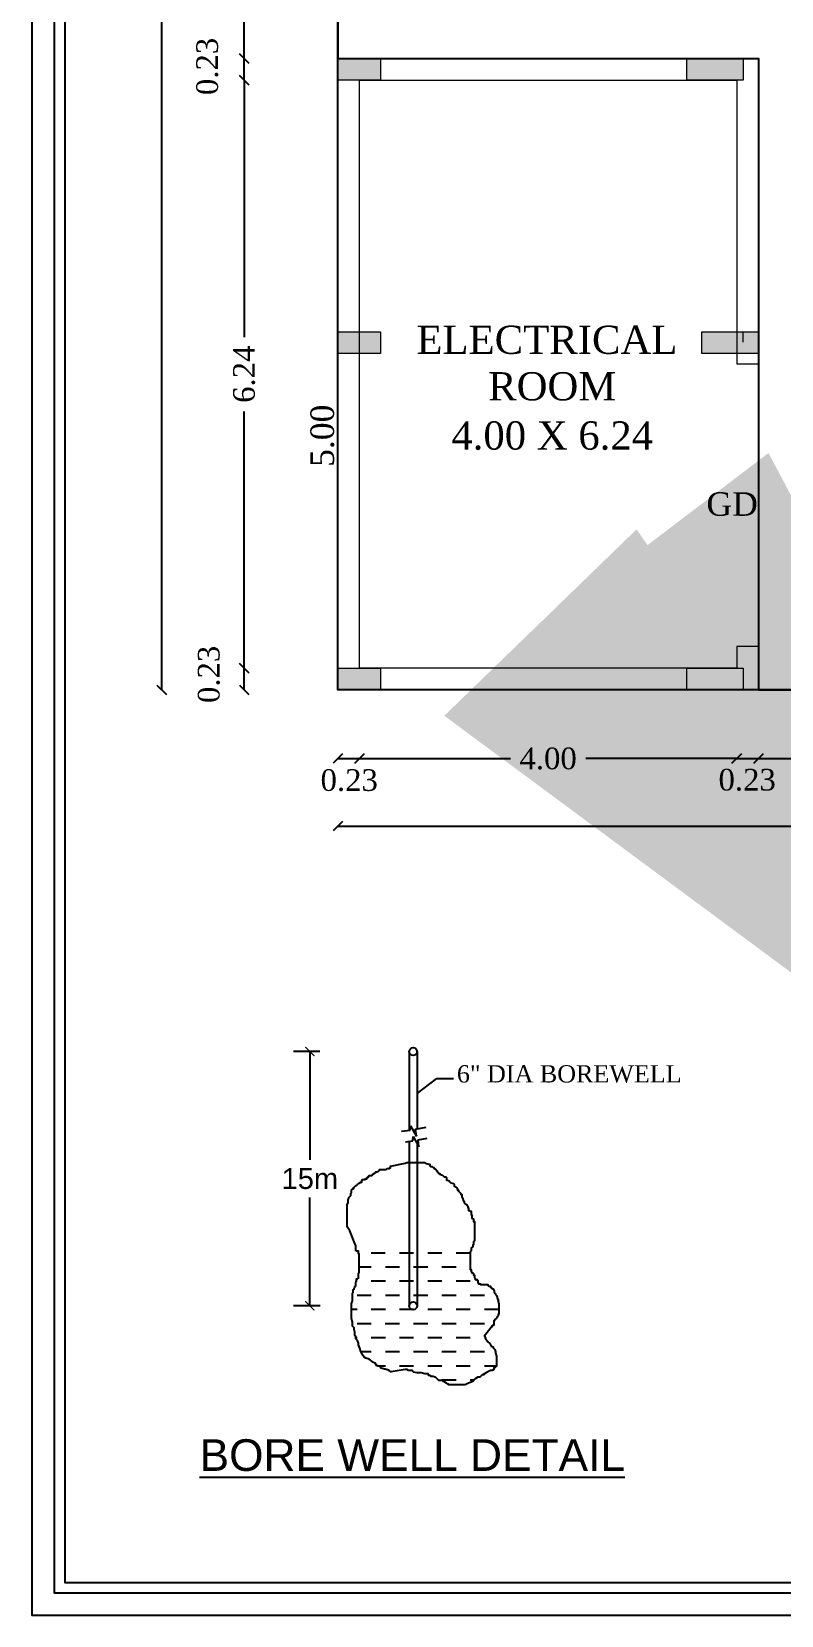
# Model space of a CAD drawing. Header units: metres. Extents: x 6 to 169, y 61 to 125.
# Drawn here: x 5.62 to 13.57, y 64.51 to 81.32 of the extents above; entities that cross this region are included whole.
import ezdxf
from ezdxf.enums import TextEntityAlignment as Align

# ---------------------------------------------------------------- set-up
doc = ezdxf.new("R2010")
doc.units = ezdxf.units.M
doc.header["$MEASUREMENT"] = 0
doc.header["$PDMODE"] = 3
doc.layers.get('0').update_dxf_attribs({"lineweight": 5})
doc.layers.get('DEFPOINTS').update_dxf_attribs({"lineweight": 5})
for name, color, linetype in [('BLK_1_FLR_0_BLT_UP_AREA', 1, 'Continuous'), ('BLK_1_FLR_0_BLT_UP_AREA_DEDUCT', 1, 'Continuous'), ('BLK_1_FLR_0_STILT_PARKING', 13, 'Continuous')]:
    doc.layers.add(name, color=color, linetype=linetype)
doc.styles.add('Isa-', font='times.ttf')
doc.styles.add('ROMANS', font='times.ttf')
doc.styles.get("Standard").update_dxf_attribs({"font": 'arial.ttf'})
doc.styles.add('STYLE2', font='times.ttf')
doc.dimstyles.new('Copy of ISO-25', dxfattribs={"dimscale": 0, "dimtxt": 0.23, "dimasz": 0.1, "dimexe": 1.25, "dimexo": 0.625, "dimgap": 0.11, "dimtad": 0, "dimzin": 1, "dimdsep": 46, "dimtxsty": 'STYLE2', "dimblk": 'OBLIQUE', "dimcen": 0, "dimse1": 1, "dimse2": 1, "dimclrd": 1, "dimclrt": 3, "dimadec": 0, "dimazin": 2, "dimtfac": 1, "dimtix": 1, "dimtofl": 0, "dimtmove": 0, "dimatfit": 3, "dimldrblk": 'OBLIQUE', "dimfxl": 0, "dimtolj": 1, "dimarcsym": 0})
doc.dimstyles.get("Standard").update_dxf_attribs({"dimtxt": 0.18, "dimasz": 0.18, "dimexe": 0.18, "dimexo": 0.0625, "dimgap": 0.09, "dimtad": 0, "dimtih": 1, "dimtoh": 1, "dimdec": 4, "dimzin": 0, "dimdsep": 46, "dimtxsty": 'Standard', "dimcen": 0.09, "dimadec": 0, "dimazin": 0, "dimtfac": 1, "dimtdec": 4, "dimtofl": 0, "dimtmove": 0, "dimatfit": 3, "dimfxl": 0, "dimtolj": 1, "dimtzin": 0, "dimarcsym": 0})
doc.dimstyles.new('STANDARD_WS', dxfattribs={"dimtxt": 0.18, "dimasz": 0.18, "dimexe": 0.18, "dimexo": 0.0625, "dimgap": 0.09, "dimtad": 0, "dimtih": 1, "dimtoh": 1, "dimdec": 4, "dimzin": 0, "dimdsep": 46, "dimtxsty": 'Standard', "dimcen": 0.09, "dimadec": 0, "dimazin": 0, "dimtfac": 1, "dimtdec": 4, "dimtofl": 0, "dimtmove": 0, "dimatfit": 3, "dimfxl": 0, "dimtolj": 1, "dimtzin": 0, "dimarcsym": 0})

# ---------------------------------------------------------------- blocks, each defined once
blk = doc.blocks.new('_Oblique')
at = {"color": 0, "linetype": 'ByBlock', "lineweight": -2}
blk.add_line((-0.5, -0.5), (0.5, 0.5), dxfattribs=at)
blk = doc.blocks.new('*D707')
at = {"color": 1, "lineweight": -2}
blk.add_line((7.873, 74.337), (7.873, 74.567), dxfattribs=at)
at = {"layer": 'DEFPOINTS', "color": 0}
for p in [(7.873, 74.567), (9.092, 74.567), (8.867, 74.337)]:
    blk.add_point(p, dxfattribs=at)
at = {"color": 1, "lineweight": -2, "xscale": 0.1, "yscale": 0.1, "zscale": 0.1}
for p, rotation in [((7.873, 74.567), 90), ((7.873, 74.337), 270)]:
    blk.add_blockref('_Oblique', p, dxfattribs=dict(at, rotation=rotation))
at = {"color": 3, "insert": (7.499, 74.501), "char_height": 0.23, "attachment_point": 5, "rotation": 90, "style": 'STYLE2'}
blk.add_mtext('\\A1;0.23', dxfattribs=at)
blk = doc.blocks.new('*D708')
at = {"color": 1, "lineweight": -2}
for p, q in [((7.873, 80.807), (7.873, 78.081)), ((7.873, 74.567), (7.873, 77.293))]:
    blk.add_line(p, q, dxfattribs=at)
at = {"layer": 'DEFPOINTS', "color": 0}
for p in [(7.873, 80.807), (9.097, 80.807), (9.092, 74.567)]:
    blk.add_point(p, dxfattribs=at)
at = {"color": 1, "lineweight": -2, "xscale": 0.1, "yscale": 0.1, "zscale": 0.1}
for p, rotation in [((7.873, 80.807), 90), ((7.873, 74.567), 270)]:
    blk.add_blockref('_Oblique', p, dxfattribs=dict(at, rotation=rotation))
at = {"color": 3, "insert": (7.873, 77.687), "char_height": 0.23, "attachment_point": 5, "rotation": 90, "style": 'STYLE2'}
blk.add_mtext('\\A1;6.24', dxfattribs=at)
blk = doc.blocks.new('*D709')
at = {"color": 1, "lineweight": -2}
blk.add_line((7.873, 80.807), (7.873, 81.037), dxfattribs=at)
at = {"layer": 'DEFPOINTS', "color": 0}
for p in [(7.873, 81.037), (9.317, 81.037), (9.097, 80.807)]:
    blk.add_point(p, dxfattribs=at)
at = {"color": 1, "lineweight": -2, "xscale": 0.1, "yscale": 0.1, "zscale": 0.1}
for p, rotation in [((7.873, 81.037), 90), ((7.873, 80.807), 270)]:
    blk.add_blockref('_Oblique', p, dxfattribs=dict(at, rotation=rotation))
at = {"color": 3, "insert": (7.482, 80.954), "char_height": 0.23, "attachment_point": 5, "rotation": 90, "style": 'STYLE2'}
blk.add_mtext('\\A1;0.23', dxfattribs=at)
blk = doc.blocks.new('*D575')
at = {"color": 1, "lineweight": -2}
for p, q in [((7.873, 84.987), (7.873, 83.401)), ((7.873, 81.037), (7.873, 82.623))]:
    blk.add_line(p, q, dxfattribs=at)
at = {"layer": 'DEFPOINTS', "color": 0}
for p in [(7.873, 84.987), (8.867, 84.987), (9.317, 81.037)]:
    blk.add_point(p, dxfattribs=at)
at = {"color": 1, "lineweight": -2, "xscale": 0.1, "yscale": 0.1, "zscale": 0.1}
for p, rotation in [((7.873, 84.987), 90), ((7.873, 81.037), 270)]:
    blk.add_blockref('_Oblique', p, dxfattribs=dict(at, rotation=rotation))
at = {"color": 3, "insert": (7.873, 83.012), "char_height": 0.23, "attachment_point": 5, "rotation": 90, "style": 'STYLE2'}
blk.add_mtext('\\A1;3.95', dxfattribs=at)
blk = doc.blocks.new('*D710')
at = {"color": 1, "lineweight": -2}
for p, q in [((6.998, 100.537), (6.998, 87.769)), ((6.998, 74.337), (6.998, 86.805))]:
    blk.add_line(p, q, dxfattribs=at)
at = {"layer": 'DEFPOINTS', "color": 0}
for p in [(8.867, 100.537), (6.998, 74.337), (8.867, 74.337)]:
    blk.add_point(p, dxfattribs=at)
at = {"color": 1, "lineweight": -2, "xscale": 0.1, "yscale": 0.1, "zscale": 0.1}
for p, rotation in [((6.998, 100.537), 90), ((6.998, 74.337), 270)]:
    blk.add_blockref('_Oblique', p, dxfattribs=dict(at, rotation=rotation))
at = {"color": 3, "insert": (6.998, 87.287), "char_height": 0.23, "attachment_point": 5, "rotation": 90, "style": 'STYLE2'}
blk.add_mtext('\\A1;26.20', dxfattribs=at)
blk = doc.blocks.new('*D748')
at = {"color": 1, "lineweight": -2}
blk.add_line((8.867, 73.607), (9.097, 73.607), dxfattribs=at)
at = {"layer": 'DEFPOINTS', "color": 0}
for p in [(8.867, 74.724), (9.097, 74.746), (9.097, 73.607)]:
    blk.add_point(p, dxfattribs=at)
at = {"color": 1, "lineweight": -2, "xscale": 0.1, "yscale": 0.1, "zscale": 0.1, "rotation": 180}
blk.add_blockref('_Oblique', (8.867, 73.607), dxfattribs=at)
at = {"color": 1, "lineweight": -2, "xscale": 0.1, "yscale": 0.1, "zscale": 0.1}
blk.add_blockref('_Oblique', (9.097, 73.607), dxfattribs=at)
at = {"color": 3, "insert": (8.987, 73.377), "char_height": 0.23, "attachment_point": 5, "style": 'STYLE2'}
blk.add_mtext('\\A1;0.23', dxfattribs=at)
blk = doc.blocks.new('*D749')
at = {"color": 1, "lineweight": -2}
for p, q in [((9.097, 73.607), (10.699, 73.607)), ((13.097, 73.607), (11.496, 73.607))]:
    blk.add_line(p, q, dxfattribs=at)
at = {"layer": 'DEFPOINTS', "color": 0}
for p in [(9.097, 74.746), (13.097, 74.717), (13.097, 73.607)]:
    blk.add_point(p, dxfattribs=at)
at = {"color": 1, "lineweight": -2, "xscale": 0.1, "yscale": 0.1, "zscale": 0.1, "rotation": 180}
blk.add_blockref('_Oblique', (9.097, 73.607), dxfattribs=at)
at = {"color": 1, "lineweight": -2, "xscale": 0.1, "yscale": 0.1, "zscale": 0.1}
blk.add_blockref('_Oblique', (13.097, 73.607), dxfattribs=at)
at = {"color": 3, "insert": (11.097, 73.607), "char_height": 0.23, "attachment_point": 5, "style": 'STYLE2'}
blk.add_mtext('\\A1;4.00', dxfattribs=at)
blk = doc.blocks.new('*D750')
at = {"color": 1, "lineweight": -2}
blk.add_line((13.097, 73.607), (13.327, 73.607), dxfattribs=at)
at = {"layer": 'DEFPOINTS', "color": 0}
for p in [(13.097, 74.717), (13.327, 74.695), (13.327, 73.607)]:
    blk.add_point(p, dxfattribs=at)
at = {"color": 1, "lineweight": -2, "xscale": 0.1, "yscale": 0.1, "zscale": 0.1, "rotation": 180}
blk.add_blockref('_Oblique', (13.097, 73.607), dxfattribs=at)
at = {"color": 1, "lineweight": -2, "xscale": 0.1, "yscale": 0.1, "zscale": 0.1}
blk.add_blockref('_Oblique', (13.327, 73.607), dxfattribs=at)
at = {"color": 3, "insert": (13.208, 73.381), "char_height": 0.23, "attachment_point": 5, "style": 'STYLE2'}
blk.add_mtext('\\A1;0.23', dxfattribs=at)
blk = doc.blocks.new('*D751')
at = {"color": 1, "lineweight": -2}
for p, q in [((13.327, 73.607), (16.73, 73.607)), ((20.922, 73.607), (17.519, 73.607))]:
    blk.add_line(p, q, dxfattribs=at)
at = {"layer": 'DEFPOINTS', "color": 0}
for p in [(13.327, 74.695), (20.922, 74.517), (20.922, 73.607)]:
    blk.add_point(p, dxfattribs=at)
at = {"color": 1, "lineweight": -2, "xscale": 0.1, "yscale": 0.1, "zscale": 0.1, "rotation": 180}
blk.add_blockref('_Oblique', (13.327, 73.607), dxfattribs=at)
at = {"color": 1, "lineweight": -2, "xscale": 0.1, "yscale": 0.1, "zscale": 0.1}
blk.add_blockref('_Oblique', (20.922, 73.607), dxfattribs=at)
at = {"color": 3, "insert": (17.125, 73.607), "char_height": 0.23, "attachment_point": 5, "style": 'STYLE2'}
blk.add_mtext('\\A1;7.60', dxfattribs=at)
blk = doc.blocks.new('*D752')
at = {"color": 1, "lineweight": -2}
for p, q in [((8.867, 72.891), (16.424, 72.891)), ((24.897, 72.891), (17.34, 72.891))]:
    blk.add_line(p, q, dxfattribs=at)
at = {"layer": 'DEFPOINTS', "color": 0}
for p in [(8.867, 74.337), (24.897, 74.337), (8.867, 72.891)]:
    blk.add_point(p, dxfattribs=at)
at = {"color": 1, "lineweight": -2, "xscale": 0.1, "yscale": 0.1, "zscale": 0.1, "rotation": 180}
blk.add_blockref('_Oblique', (8.867, 72.891), dxfattribs=at)
at = {"color": 1, "lineweight": -2, "xscale": 0.1, "yscale": 0.1, "zscale": 0.1}
blk.add_blockref('_Oblique', (24.897, 72.891), dxfattribs=at)
at = {"color": 3, "insert": (16.882, 72.891), "char_height": 0.23, "attachment_point": 5, "style": 'STYLE2'}
blk.add_mtext('\\A1;16.03', dxfattribs=at)
blk = doc.blocks.new('_ArchTick')
at = {"color": 0, "linetype": 'ByBlock', "const_width": 0.15}
blk.add_lwpolyline([(-0.5, -0.5), (0.5, 0.5)], dxfattribs=at)
blk = doc.blocks.new('*D3')
at = {"color": 0, "lineweight": -2}
for p, q in [((35.311, 72.365), (35.019, 72.365)), ((35.199, 72.365), (35.199, 71.167)), ((35.199, 69.553), (35.199, 70.752)), ((35.312, 69.553), (35.019, 69.553))]:
    blk.add_line(p, q, dxfattribs=at)
at = {"layer": 'DEFPOINTS', "color": 0}
for p in [(35.199, 72.365), (35.374, 72.365), (35.375, 69.553)]:
    blk.add_point(p, dxfattribs=at)
at = {"color": 0, "lineweight": -2, "xscale": 0.1, "yscale": 0.1, "zscale": 0.1}
for p, rotation in [((35.199, 72.365), 90), ((35.199, 69.553), 270)]:
    blk.add_blockref('_ArchTick', p, dxfattribs=dict(at, rotation=rotation))
at = {"color": 3, "lineweight": 25, "insert": (35.199, 70.959), "char_height": 0.23, "attachment_point": 5}
blk.add_mtext('\\A1;15m', dxfattribs=at)
blk = doc.blocks.new('*D24')
at = {"color": 0, "lineweight": -2}
for p, q in [((788.183, -77.26), (787.846, -77.26)), ((788.026, -77.26), (788.026, -77.459)), ((788.026, -78.074), (788.026, -77.874)), ((788.183, -78.074), (787.846, -78.074))]:
    blk.add_line(p, q, dxfattribs=at)
at = {"layer": 'DEFPOINTS', "color": 0}
for p in [(788.026, -77.26), (788.246, -77.26), (788.246, -78.074)]:
    blk.add_point(p, dxfattribs=at)
at = {"color": 0, "lineweight": -2, "xscale": 0.1, "yscale": 0.1, "zscale": 0.1}
for p, rotation in [((788.026, -77.26), 90), ((788.026, -78.074), 270)]:
    blk.add_blockref('_ArchTick', p, dxfattribs=dict(at, rotation=rotation))
at = {"color": 3, "lineweight": 25, "insert": (788.026, -77.667), "char_height": 0.23, "attachment_point": 5}
blk.add_mtext('\\A1;17.5 cm', dxfattribs=at)
blk = doc.blocks.new('*D25')
at = {"color": 0, "lineweight": -2}
for p, q in [((788.183, -78.074), (787.846, -78.074)), ((788.026, -78.074), (788.026, -78.273)), ((788.026, -78.887), (788.026, -78.688)), ((788.183, -78.887), (787.846, -78.887))]:
    blk.add_line(p, q, dxfattribs=at)
at = {"layer": 'DEFPOINTS', "color": 0}
for p in [(788.026, -78.074), (788.246, -78.074), (788.246, -78.887)]:
    blk.add_point(p, dxfattribs=at)
at = {"color": 0, "lineweight": -2, "xscale": 0.1, "yscale": 0.1, "zscale": 0.1}
for p, rotation in [((788.026, -78.074), 90), ((788.026, -78.887), 270)]:
    blk.add_blockref('_ArchTick', p, dxfattribs=dict(at, rotation=rotation))
at = {"color": 3, "lineweight": 25, "insert": (788.026, -78.481), "char_height": 0.23, "attachment_point": 5}
blk.add_mtext('\\A1;17.5 cm', dxfattribs=at)
blk = doc.blocks.new('*D26')
at = {"color": 0, "lineweight": -2}
for p, q in [((789.591, -77.07), (789.591, -76.733)), ((790.811, -77.07), (790.811, -76.733)), ((789.591, -76.913), (789.679, -76.913)), ((790.811, -76.913), (790.704, -76.913))]:
    blk.add_line(p, q, dxfattribs=at)
at = {"layer": 'DEFPOINTS', "color": 0}
for p in [(790.811, -76.913), (789.591, -77.133), (790.811, -77.133)]:
    blk.add_point(p, dxfattribs=at)
at = {"color": 0, "lineweight": -2, "xscale": 0.1, "yscale": 0.1, "zscale": 0.1, "rotation": 180}
blk.add_blockref('_ArchTick', (789.591, -76.913), dxfattribs=at)
at = {"color": 0, "lineweight": -2, "xscale": 0.1, "yscale": 0.1, "zscale": 0.1}
blk.add_blockref('_ArchTick', (790.811, -76.913), dxfattribs=at)
at = {"color": 3, "lineweight": 25, "insert": (790.192, -76.913), "char_height": 0.23, "attachment_point": 5}
blk.add_mtext('\\A1;25 cm', dxfattribs=at)
blk = doc.blocks.new('*D27')
at = {"color": 0, "lineweight": -2}
for p, q in [((788.37, -77.07), (788.37, -76.733)), ((789.591, -77.07), (789.591, -76.733)), ((788.37, -76.913), (788.499, -76.913)), ((789.591, -76.913), (789.523, -76.913))]:
    blk.add_line(p, q, dxfattribs=at)
at = {"layer": 'DEFPOINTS', "color": 0}
for p in [(789.591, -76.913), (788.37, -77.133), (789.591, -77.133)]:
    blk.add_point(p, dxfattribs=at)
at = {"color": 0, "lineweight": -2, "xscale": 0.1, "yscale": 0.1, "zscale": 0.1, "rotation": 180}
blk.add_blockref('_ArchTick', (788.37, -76.913), dxfattribs=at)
at = {"color": 0, "lineweight": -2, "xscale": 0.1, "yscale": 0.1, "zscale": 0.1}
blk.add_blockref('_ArchTick', (789.591, -76.913), dxfattribs=at)
at = {"color": 3, "lineweight": 25, "insert": (789.011, -76.913), "char_height": 0.23, "attachment_point": 5}
blk.add_mtext('\\A1;25 cm', dxfattribs=at)
blk = doc.blocks.new('DCASDF')
at = {"lineweight": 25}
h = blk.add_hatch(dxfattribs=at)
h.set_pattern_fill('DASH', color=1, scale=1.250156, style=0)
h.set_pattern_definition([(0, (1.79064, 60.89744), (0.1562695, 0.1562695), [0.1562695, -0.1562695])])
h.paths.add_polyline_path([(37.26, 69.667), (37.25, 69.677), (37.25, 69.686), (37.241, 69.695), (37.232, 69.733), (37.204, 69.751), (37.194, 69.76), (37.194, 69.77), (37.176, 69.77), (37.166, 69.779), (37.166, 69.788), (37.083, 69.788), (37.083, 69.798), (37.064, 69.798), (37.064, 69.807), (37.055, 69.807), (37.055, 69.835), (37.046, 69.835), (37.046, 69.844), (37.027, 69.844), (37.027, 69.854), (37.018, 69.863), (37.018, 69.891), (37.008, 69.891), (37.008, 69.909), (36.999, 69.919), (36.99, 69.919), (36.98, 69.937), (36.98, 69.956), (36.971, 69.956), (36.971, 70.152), (36.98, 70.161), (36.98, 70.189), (36.99, 70.198), (36.999, 70.207), (36.999, 70.226), (37.008, 70.226), (37.008, 70.263), (37.018, 70.273), (37.018, 70.28), (35.68, 70.28), (35.688, 70.26), (35.707, 70.216), (35.707, 70.166), (35.716, 70.157), (35.735, 70.157), (35.735, 70.129), (35.744, 70.129), (35.744, 69.924), (35.735, 69.915), (35.735, 69.859), (35.725, 69.85), (35.716, 69.85), (35.716, 69.841), (35.707, 69.813), (35.707, 69.775), (35.697, 69.766), (35.697, 69.757), (35.688, 69.747), (35.688, 69.738), (35.679, 69.729), (35.679, 69.701), (35.669, 69.692), (35.669, 69.608), (35.66, 69.58), (35.66, 69.412), (35.669, 69.375), (35.669, 69.328), (35.688, 69.31), (35.688, 69.291), (35.697, 69.263), (35.697, 69.226), (35.707, 69.217), (35.707, 69.189), (35.725, 69.17), (35.735, 69.142), (35.735, 69.123), (35.753, 69.086), (35.763, 69.049), (35.772, 69.03), (35.781, 69.012), (35.8, 68.984), (35.818, 68.974), (35.856, 68.965), (35.902, 68.928), (35.921, 68.919), (35.94, 68.891), (35.949, 68.891), (35.977, 68.881), (35.986, 68.863), (36.024, 68.853), (36.033, 68.853), (36.052, 68.844), (36.061, 68.844), (36.08, 68.835), (36.089, 68.825), (36.098, 68.825), (36.253, 68.848), (36.272, 68.848), (36.29, 68.839), (36.328, 68.839), (36.337, 68.829), (36.346, 68.82), (36.384, 68.811), (36.43, 68.811), (36.468, 68.801), (36.505, 68.801), (36.514, 68.783), (36.523, 68.783), (36.542, 68.773), (36.561, 68.773), (36.579, 68.764), (36.589, 68.764), (36.617, 68.736), (36.626, 68.727), (36.663, 68.727), (36.673, 68.717), (36.691, 68.708), (36.71, 68.699), (36.719, 68.69), (36.738, 68.68), (36.915, 68.68), (36.952, 68.699), (36.999, 68.717), (37.027, 68.745), (37.055, 68.764), (37.074, 68.764), (37.083, 68.773), (37.102, 68.792), (37.12, 68.792), (37.12, 68.801), (37.13, 68.801), (37.158, 68.82), (37.195, 68.839), (37.214, 68.839), (37.232, 68.848), (37.232, 68.866), (37.242, 68.866), (37.242, 68.876), (37.251, 68.876), (37.26, 68.885), (37.26, 68.997), (37.251, 69.034), (37.251, 69.043), (37.242, 69.071), (37.232, 69.081), (37.223, 69.09), (37.223, 69.099), (37.204, 69.109), (37.186, 69.137), (37.167, 69.155), (37.139, 69.192), (37.13, 69.22), (37.204, 69.313), (37.213, 69.332), (37.222, 69.332), (37.222, 69.341), (37.232, 69.341), (37.232, 69.388), (37.241, 69.388), (37.241, 69.397), (37.26, 69.416), (37.269, 69.425), (37.269, 69.435), (37.278, 69.444), (37.278, 69.462), (37.288, 69.462), (37.288, 69.574), (37.278, 69.602), (37.278, 69.621), (37.269, 69.639), (37.269, 69.649)])
for p, q in [((36.298, 72.365), (36.298, 71.496)), ((36.384, 72.365), (36.384, 71.511)), ((36.298, 71.374), (36.298, 69.553)), ((36.384, 71.348), (36.384, 69.553))]:
    blk.add_line(p, q, dxfattribs=at)
at = {"color": 21, "lineweight": 25}
for p, q in [((36.384, 71.901), (36.603, 72.065)), ((36.603, 72.065), (36.786, 72.065)), ((36.21, 71.483), (36.307, 71.497)), ((36.307, 71.497), (36.311, 71.544)), ((36.311, 71.544), (36.376, 71.428)), ((36.366, 71.507), (36.484, 71.528)), ((36.376, 71.428), (36.366, 71.507)), ((36.255, 71.367), (36.336, 71.379)), ((36.336, 71.379), (36.34, 71.426)), ((36.34, 71.426), (36.405, 71.31)), ((36.395, 71.39), (36.496, 71.407)), ((36.405, 71.31), (36.395, 71.39))]:
    blk.add_line(p, q, dxfattribs=at)
at = {"color": 2, "lineweight": 25}
blk.add_lwpolyline([(35.707, 70.216), (35.688, 70.26), (35.641, 70.381), (35.613, 70.427), (35.613, 70.669), (35.623, 70.697), (35.623, 70.725), (35.632, 70.753), (35.651, 70.772), (35.651, 70.8), (35.66, 70.809), (35.66, 70.837), (35.669, 70.846), (35.679, 70.846), (35.688, 70.865), (35.697, 70.874), (35.707, 70.884), (35.716, 70.884), (35.725, 70.893), (35.744, 70.911), (35.763, 70.921), (35.772, 70.921), (35.772, 70.93), (35.781, 70.949), (35.809, 70.949), (35.809, 70.958), (35.828, 70.958), (35.828, 70.967), (35.837, 70.967), (35.837, 70.977), (35.846, 70.977), (35.846, 70.986), (35.856, 70.986), (35.856, 70.995), (35.884, 70.995), (35.893, 71.005), (35.921, 71.023), (35.93, 71.033), (35.94, 71.033), (35.958, 71.042), (35.968, 71.051), (35.968, 71.06), (36.042, 71.06), (36.052, 71.07), (36.08, 71.07), (36.08, 71.079), (36.089, 71.079), (36.089, 71.098), (36.253, 71.129), (36.272, 71.139), (36.468, 71.139), (36.477, 71.129), (36.514, 71.12), (36.523, 71.12), (36.523, 71.101), (36.533, 71.092), (36.551, 71.092), (36.561, 71.083), (36.57, 71.083), (36.57, 71.074), (36.589, 71.064), (36.598, 71.055), (36.598, 71.046), (36.607, 71.046), (36.607, 71.036), (36.617, 71.027), (36.626, 71.018), (36.635, 71.018), (36.635, 71.008), (36.663, 70.999), (36.673, 70.99), (36.682, 70.98), (36.701, 70.98), (36.71, 70.971), (36.71, 70.943), (36.719, 70.943), (36.738, 70.934), (36.747, 70.925), (36.757, 70.915), (36.785, 70.906), (36.794, 70.897), (36.794, 70.878), (36.803, 70.869), (36.813, 70.869), (36.822, 70.859), (36.831, 70.841), (36.831, 70.831), (36.841, 70.831), (36.841, 70.822), (36.869, 70.794), (36.869, 70.785), (36.878, 70.785), (36.878, 70.757), (36.887, 70.748), (36.896, 70.71), (36.906, 70.71), (36.906, 70.692), (36.915, 70.682), (36.934, 70.673), (36.934, 70.664), (36.943, 70.654), (36.943, 70.636), (36.952, 70.636), (36.952, 70.608), (36.962, 70.608), (36.971, 70.599), (36.98, 70.599), (36.98, 70.561), (36.99, 70.561), (36.99, 70.524), (37.008, 70.515), (37.008, 70.487), (37.018, 70.487), (37.018, 70.273), (37.008, 70.263), (37.008, 70.226), (36.999, 70.226), (36.999, 70.207), (36.99, 70.198), (36.98, 70.189), (36.98, 70.161), (36.971, 70.152), (36.971, 69.956), (36.98, 69.956), (36.98, 69.937), (36.99, 69.919), (36.999, 69.919), (37.008, 69.909), (37.008, 69.891), (37.018, 69.891), (37.018, 69.863), (37.027, 69.854), (37.027, 69.844), (37.046, 69.844), (37.046, 69.835), (37.055, 69.835), (37.055, 69.807), (37.064, 69.807), (37.064, 69.798), (37.083, 69.798), (37.083, 69.788), (37.166, 69.788), (37.166, 69.779), (37.176, 69.77), (37.194, 69.77), (37.194, 69.76), (37.204, 69.751), (37.232, 69.733), (37.241, 69.695), (37.25, 69.686), (37.25, 69.677), (37.26, 69.667), (37.269, 69.649), (37.269, 69.639), (37.278, 69.621), (37.278, 69.602), (37.288, 69.574), (37.288, 69.462), (37.278, 69.462), (37.278, 69.444), (37.269, 69.435), (37.269, 69.425), (37.26, 69.416), (37.241, 69.397), (37.241, 69.388), (37.232, 69.388), (37.232, 69.341), (37.222, 69.341), (37.222, 69.332), (37.213, 69.332), (37.204, 69.313), (37.13, 69.22), (37.139, 69.192), (37.167, 69.155), (37.186, 69.137), (37.204, 69.109), (37.223, 69.099), (37.223, 69.09), (37.232, 69.081), (37.242, 69.071), (37.251, 69.043), (37.251, 69.034), (37.26, 68.997), (37.26, 68.885), (37.251, 68.876), (37.242, 68.876), (37.242, 68.866), (37.232, 68.866), (37.232, 68.848), (37.214, 68.839), (37.195, 68.839), (37.158, 68.82), (37.13, 68.801), (37.12, 68.801), (37.12, 68.792), (37.102, 68.792), (37.083, 68.773), (37.074, 68.764), (37.055, 68.764), (37.027, 68.745), (36.999, 68.717), (36.952, 68.699), (36.915, 68.68), (36.738, 68.68), (36.719, 68.69), (36.71, 68.699), (36.691, 68.708), (36.673, 68.717), (36.663, 68.727), (36.626, 68.727), (36.617, 68.736), (36.589, 68.764), (36.579, 68.764), (36.561, 68.773), (36.542, 68.773), (36.523, 68.783), (36.514, 68.783), (36.505, 68.801), (36.468, 68.801), (36.43, 68.811), (36.384, 68.811), (36.346, 68.82), (36.337, 68.829), (36.328, 68.839), (36.29, 68.839), (36.272, 68.848), (36.253, 68.848), (36.098, 68.825), (36.089, 68.825), (36.08, 68.835), (36.061, 68.844), (36.052, 68.844), (36.033, 68.853), (36.024, 68.853), (35.986, 68.863), (35.977, 68.881), (35.949, 68.891), (35.94, 68.891), (35.921, 68.919), (35.902, 68.928), (35.856, 68.965), (35.818, 68.974), (35.8, 68.984), (35.781, 69.012), (35.772, 69.03), (35.763, 69.049), (35.753, 69.086), (35.735, 69.123), (35.735, 69.142), (35.725, 69.17), (35.707, 69.189), (35.707, 69.217), (35.697, 69.226), (35.697, 69.263), (35.688, 69.291), (35.688, 69.31), (35.669, 69.328), (35.669, 69.375), (35.66, 69.412), (35.66, 69.58), (35.669, 69.608), (35.669, 69.692), (35.679, 69.701), (35.679, 69.729), (35.688, 69.738), (35.688, 69.747), (35.697, 69.757), (35.697, 69.766), (35.707, 69.775), (35.707, 69.813), (35.716, 69.841), (35.716, 69.85), (35.725, 69.85), (35.735, 69.859), (35.735, 69.915), (35.744, 69.924), (35.744, 70.129), (35.735, 70.129), (35.735, 70.157), (35.716, 70.157), (35.707, 70.166), (35.707, 70.216)], close=True, dxfattribs=at)
at = {"lineweight": 25}
for centre in [(36.34, 72.365), (36.341, 69.553)]:
    blk.add_circle(centre, 0.0429, dxfattribs=at)
at = {"color": 3, "lineweight": 25, "style": 'STYLE2'}
blk.add_text('6" DIA BOREWELL', height=0.1905, dxfattribs=at).set_placement((36.824, 72.023))
at = {"color": 3, "lineweight": 25}
blk.add_text('%%uBORE WELL DETAIL', height=0.35, dxfattribs=at).set_placement((33.981, 67.728))
at = {"color": 7, "lineweight": 25}
dim = blk.add_linear_dim(base=(35.199, 72.365), p1=(35.375, 69.553), p2=(35.374, 72.365), angle=90, text='15m', dimstyle='STANDARD_WS', override={"dimtxt": 0.23, "dimasz": 0.1, "dimdec": 2, "dimblk1": 'ARCHTICK', "dimblk2": 'ARCHTICK', "dimsah": 1, "dimclrt": 3}, dxfattribs=at)
dim.commit()
dim.dimension.update_dxf_attribs({"geometry": '*D3', "text_midpoint": (35.199, 70.959)})
blk = doc.blocks.new('FF1')
at = {"lineweight": 25}
h = blk.add_hatch(dxfattribs=at)
h.set_pattern_fill('ANSI32', color=6, scale=0.915432, angle=90, style=0)
h.set_pattern_definition([(135, (764.9812, -69.08092), (-0.2427406, -0.2427406), []), (135, (764.9812, -68.9191), (-0.2427406, -0.2427406), [])])
h.paths.add_polyline_path([(788.37, -78.887), (788.37, -79.701), (789.591, -78.887)])
h.paths.add_polyline_path([(789.591, -78.074), (789.591, -78.887), (790.811, -78.074)])
h.paths.add_polyline_path([(790.811, -77.26), (790.811, -78.074), (791.591, -77.554), (791.294, -77.26)])
h.paths.add_polyline_path([(787.685, -79.701), (787.96, -79.974), (788.37, -79.701)])
h = blk.add_hatch(dxfattribs=at)
h.set_pattern_fill('AR-CONC', color=6, scale=0.13562, style=0)
h.set_pattern_definition([(50, (764.9812, -69.0809), (0.972745, -0.085104), [0.101715, -1.11886]), (355, (764.9812, -69.0809), (-0.188174, 1.02012), [0.081372, -0.89509]), (100.4514, (765.0623, -69.088), (0.784572, 0.935015), [0.086444, -0.950886]), (46.184, (764.9812, -68.8097), (1.44739, -0.224476), [0.15257, -1.67829]), (96.6356, (765.1018, -68.8284), (1.267586, 1.321095), [0.129666, -1.42633]), (351.184, (764.9812, -68.8097), (1.267585, 1.321096), [0.12206, -1.342634]), (21, (765.1168, -68.8775), (0.809523, -0.54603), [0.101715, -1.11886]), (326, (765.1168, -68.8775), (0.329983, 0.983445), [0.081372, -0.89509]), (71.4514, (765.1843, -68.923), (1.139506, 0.437414), [0.086444, -0.950886]), (37.5, (764.9812, -69.08092), (0.016491, 0.4514692), [0, -0.88424, 0, -0.908651, 0, -0.89848]), (7.5, (764.9812, -69.0809), (0.356774, 0.5348995), [0, -0.518067, 0, -0.863897, 0, -0.342439]), (327.5, (764.67878, -69.08092), (0.7239677, -0.030589), [0, -0.339049, 0, -1.057833, 0, -1.403663]), (317.5, (764.54316, -69.0809), (0.790915, 0.135762), [0, -0.440764, 0, -0.70251, 0, -0.996804])])
h.paths.add_polyline_path([(792.033, -77.993), (791.948, -77.908), (792.075, -77.645), (791.563, -77.868), (791.67, -77.633), (791.591, -77.554), (787.96, -79.974), (788.05, -80.063), (787.942, -80.298), (788.455, -80.076), (788.327, -80.338), (788.403, -80.413)])
at = {"color": 1, "lineweight": 25}
for p, q in [((791.242, -77.208), (791.67, -77.633)), ((791.948, -77.908), (792.121, -78.08)), ((787.512, -79.701), (788.05, -80.063)), ((788.327, -80.338), (788.461, -80.471))]:
    blk.add_line(p, q, dxfattribs=at)
at = {"lineweight": 25}
for p, q in [((790.811, -78.074), (790.811, -77.26)), ((790.811, -77.26), (791.294, -77.26)), ((787.96, -79.974), (791.591, -77.554)), ((788.403, -80.413), (792.033, -77.993)), ((789.591, -78.074), (790.811, -78.074)), ((789.591, -78.887), (789.591, -78.074)), ((788.37, -79.701), (788.37, -78.887)), ((788.37, -78.887), (789.591, -78.887)), ((787.512, -79.701), (788.37, -79.701))]:
    blk.add_line(p, q, dxfattribs=at)
at = {"color": 1, "lineweight": 25}
for points in [[(791.67, -77.633), (791.563, -77.868), (792.075, -77.645), (791.948, -77.908)], [(788.05, -80.063), (787.942, -80.298), (788.455, -80.076), (788.327, -80.338)]]:
    blk.add_lwpolyline(points, dxfattribs=at)
at = {"lineweight": 25, "style": 'ROMANS', "width": 0.75}
for s, p in [('TREAD', (789.115, -77.431)), ('RISE', (788.88, -77.911)), ('R.C.C.WAIST SLAB', (791.302, -78.832)), ('B.W IN C.M 1:6 MIX', (790.191, -79.684))]:
    blk.add_text(s, height=0.1778, dxfattribs=at).set_placement(p)
at = {"color": 3, "lineweight": 25}
blk.add_text('%%uSECTION OF STAIRCASE', height=0.35, dxfattribs=at).set_placement((790.067, -81.062), align=Align.CENTER)
at = {"color": 7, "lineweight": 25}
for base, p1, p2, picture, middle in [((789.591, -76.913), (788.37, -77.133), (789.591, -77.133), '*D27', (789.011, -76.913)), ((790.811, -76.913), (789.591, -77.133), (790.811, -77.133), '*D26', (790.192, -76.913))]:
    dim = blk.add_linear_dim(base=base, p1=p1, p2=p2, text='25 cm', dimstyle='STANDARD_WS', override={"dimtxt": 0.23, "dimasz": 0.1, "dimdec": 2, "dimblk1": 'ARCHTICK', "dimblk2": 'ARCHTICK', "dimsah": 1, "dimclrt": 3}, dxfattribs=at)
    dim.commit()
    dim.dimension.update_dxf_attribs({"geometry": picture, "text_midpoint": middle, "dimtype": 128})
for base, p1, p2, picture, middle in [((788.026, -77.26), (788.246, -78.074), (788.246, -77.26), '*D24', (788.026, -77.667)), ((788.026, -78.074), (788.246, -78.887), (788.246, -78.074), '*D25', (788.026, -78.481))]:
    dim = blk.add_linear_dim(base=base, p1=p1, p2=p2, angle=90, text='17.5 cm', dimstyle='STANDARD_WS', override={"dimtxt": 0.23, "dimasz": 0.1, "dimdec": 2, "dimblk1": 'ARCHTICK', "dimblk2": 'ARCHTICK', "dimsah": 1, "dimclrt": 3}, dxfattribs=at)
    dim.commit()
    dim.dimension.update_dxf_attribs({"geometry": picture, "text_midpoint": middle})
at = {"color": 1, "lineweight": 25}
for points, override in [([(790.122, -78.074), (789.684, -77.499), (789.096, -77.499)], {"dimtxt": 9, "dimasz": 9, "dimexe": 3, "dimexo": 6, "dimgap": 2, "dimtad": 1, "dimtih": 0, "dimtoh": 0, "dimzin": 12, "dimclrd": 1, "dimclre": 1, "dimclrt": 4}), ([(789.591, -78.353), (789.237, -77.988), (788.864, -77.988)], {"dimtxt": 9, "dimasz": 9, "dimexe": 3, "dimexo": 6, "dimgap": 2, "dimtad": 1, "dimtih": 0, "dimtoh": 0, "dimzin": 12, "dimclrd": 1, "dimclre": 1, "dimclrt": 4}), ([(790.645, -78.526), (790.988, -78.9), (792.299, -78.9)], {"dimtxt": 9, "dimasz": 9, "dimexe": 3, "dimexo": 6, "dimgap": 2, "dimtad": 1, "dimtih": 0, "dimtoh": 0, "dimzin": 12, "dimclrd": 1, "dimclre": 1, "dimclrt": 4, "dimldrblk": 'DOTSMALL'}), ([(788.904, -79.171), (789.799, -79.754), (791.341, -79.754)], {"dimtxt": 9, "dimasz": 9, "dimexe": 3, "dimexo": 6, "dimgap": 2, "dimtad": 1, "dimtih": 0, "dimtoh": 0, "dimzin": 12, "dimclrd": 1, "dimclre": 1, "dimclrt": 4, "dimldrblk": 'DOTSMALL'})]:
    blk.add_leader(points, dimstyle='Standard', override=override, dxfattribs=at)

msp = doc.modelspace()

# ---------------------------------------------------------------- linework, layer by layer
for p, q in [((8.86707, 74.33689), (8.86707, 100.53689)), ((13.16707, 78.02689), (13.16707, 78.13689)), ((24.84707, 74.33689), (8.86707, 74.33689))]:
    msp.add_line(p, q)
at = {"lineweight": -3}
for points in [[(5.6191, 124.51383), (5.6191, 64.51383), (110.94606, 64.51383), (110.94606, 124.51383)], [(5.8591, 124.27383), (5.8591, 64.75383), (110.70606, 64.75383), (110.70606, 124.27383)], [(5.9691, 124.16383), (5.9691, 64.86383), (110.59606, 64.86383), (110.59606, 124.16383)]]:
    msp.add_lwpolyline(points, close=True, dxfattribs=at)
for points in [[(8.86707, 100.53689), (24.89707, 100.53689), (24.89707, 74.33689), (8.86707, 74.33689)], [(9.31707, 81.03689), (9.31707, 80.80689), (8.86707, 80.80689), (8.86707, 81.03689)], [(8.86707, 81.03689), (13.32707, 81.03689), (13.32707, 74.33689), (8.86707, 74.33689)], [(13.16707, 81.03689), (13.16707, 80.80689), (12.56707, 80.80689), (12.56707, 81.03689)], [(9.31707, 78.13689), (9.31707, 77.90689), (8.86707, 77.90689), (8.86707, 78.13689)], [(13.32707, 78.13689), (13.32707, 77.90689), (12.72707, 77.90689), (12.72707, 78.13689)], [(9.31707, 74.56689), (9.31707, 74.33689), (8.86707, 74.33689), (8.86707, 74.56689)], [(13.16707, 74.56689), (13.16707, 74.33689), (12.56707, 74.33689), (12.56707, 74.56689)]]:
    msp.add_lwpolyline(points, close=True)
for points in [[(13.32707, 74.79689), (13.32707, 74.33689), (8.86707, 74.33689), (8.86707, 81.03689), (13.32707, 81.03689), (13.32707, 77.79689)], [(13.09707, 74.79689), (13.09707, 74.56689), (9.09707, 74.56689), (9.09707, 80.80689), (13.09707, 80.80689), (13.09707, 77.79689)], [(13.09707, 77.79689), (13.32707, 77.79689)], [(13.32707, 74.79689), (13.09707, 74.79689)]]:
    msp.add_lwpolyline(points)
for points in [[(9.31707, 81.03689), (9.31707, 80.80689), (8.86707, 81.03689), (8.86707, 80.80689)], [(13.16707, 81.03689), (13.16707, 80.80689), (12.56707, 81.03689), (12.56707, 80.80689)], [(9.31707, 78.13689), (9.31707, 77.90689), (8.86707, 78.13689), (8.86707, 77.90689)], [(13.32707, 78.13689), (13.32707, 77.90689), (12.72707, 78.13689), (12.72707, 77.90689)], [(9.31707, 74.56689), (9.31707, 74.33689), (8.86707, 74.56689), (8.86707, 74.33689)], [(13.16707, 74.56689), (13.16707, 74.33689), (12.56707, 74.56689), (12.56707, 74.33689)]]:
    msp.add_solid(points)
at = {"layer": 'BLK_1_FLR_0_BLT_UP_AREA', "color": 3}
msp.add_lwpolyline([(8.86707, 100.53689), (24.89707, 100.53689), (24.89707, 74.33689), (8.86707, 74.33689)], close=True, dxfattribs=at)
at = {"layer": 'BLK_1_FLR_0_BLT_UP_AREA_DEDUCT', "color": 3}
msp.add_lwpolyline([(13.32707, 74.33689), (24.89707, 74.33689), (24.89707, 100.53689), (8.86707, 100.53689), (8.86707, 81.03689), (13.32707, 81.03689)], close=True, dxfattribs=at)
at = {"layer": 'BLK_1_FLR_0_STILT_PARKING'}
msp.add_lwpolyline([(13.32707, 74.33689), (24.89707, 74.33689), (24.89707, 100.53689), (8.86707, 100.53689), (8.86707, 81.03689), (13.32707, 81.03689)], close=True, dxfattribs=at)

# ---------------------------------------------------------------- block references
at = {"lineweight": -3, "xscale": 0.9600000000000009, "yscale": 0.9600000000000009, "zscale": 0.9600000000000009}
for name, p in [('FF1', (-740.97708, 144.06796)), ('DCASDF', (-25.22176, 1.02766))]:
    msp.add_blockref(name, p, dxfattribs=at)

# ---------------------------------------------------------------- texts
at = {"style": 'Isa-'}
for s, p in [('ELECTRICAL ', (11.14035, 78.05271)), ('ROOM', (11.14035, 77.55922)), ('4.00 X 6.24', (11.14035, 77.03683))]:
    msp.add_text(s, height=0.3, dxfattribs=at).set_placement(p, align=Align.MIDDLE_CENTER)
at = {"lineweight": -3, "style": 'Isa-'}
msp.add_text('5.00', height=0.25, rotation=90, dxfattribs=at).set_placement((8.7003, 77.03386), align=Align.MIDDLE_CENTER)
msp.add_text('GD', height=0.25, dxfattribs=at).set_placement((13.04876, 76.30923), align=Align.MIDDLE_CENTER)

# ---------------------------------------------------------------- dimensions: what is measured, and where the dimension line sits
for base, p1, p2, override, picture, middle in [((6.99786, 74.33689), (8.86707, 100.53689), (8.86707, 74.33689), {"dimscale": 1}, '*D710', (6.99786, 87.28689)), ((7.8726, 81.03689), (9.09707, 80.80689), (9.31707, 81.03689), {"dimscale": 1, "dimtmove": 2}, '*D709', (7.48159, 80.95402)), ((7.8726, 74.56689), (8.86707, 74.33689), (9.09207, 74.56689), {"dimscale": 1, "dimtmove": 2}, '*D707', (7.4987, 74.50065))]:
    dim = msp.add_linear_dim(base=base, p1=p1, p2=p2, angle=90, dimstyle='Copy of ISO-25', override=override)
    dim.commit()
    dim.dimension.update_dxf_attribs({"geometry": picture, "text_midpoint": middle, "dimtype": 160})
for base, p1, p2, picture, middle in [((7.8726, 84.98689), (9.31707, 81.03689), (8.86707, 84.98689), '*D575', (7.8726, 83.01189)), ((7.8726, 80.80689), (9.09207, 74.56689), (9.09707, 80.80689), '*D708', (7.8726, 77.68689))]:
    dim = msp.add_linear_dim(base=base, p1=p1, p2=p2, angle=90, dimstyle='Copy of ISO-25', override={"dimscale": 1, "dimtmove": 1})
    dim.commit()
    dim.dimension.update_dxf_attribs({"geometry": picture, "text_midpoint": middle})
for base, p1, p2, picture, middle in [((9.09707, 73.60651), (8.86707, 74.72369), (9.09707, 74.74633), '*D748', (8.98656, 73.37719)), ((13.32707, 73.60651), (13.09707, 74.7172), (13.32707, 74.69527), '*D750', (13.20826, 73.38103))]:
    dim = msp.add_linear_dim(base=base, p1=p1, p2=p2, dimstyle='Copy of ISO-25', override={"dimscale": 1, "dimtmove": 2})
    dim.commit()
    dim.dimension.update_dxf_attribs({"geometry": picture, "text_midpoint": middle, "dimtype": 160})
for base, p1, p2, override, picture, middle in [((13.09707, 73.60651), (9.09707, 74.74633), (13.09707, 74.7172), {"dimscale": 1, "dimtmove": 1}, '*D749', (11.09707, 73.60651)), ((20.9220711591, 73.6065087316), (13.3270711591, 74.6952697749), (20.9220711591, 74.5170066717), {"dimscale": 1, "dimtmove": 1}, '*D751', (17.1245711591, 73.6065087316)), ((8.86707, 72.89105), (24.89707, 74.33689), (8.86707, 74.33689), {"dimscale": 1}, '*D752', (16.88207, 72.89105))]:
    dim = msp.add_linear_dim(base=base, p1=p1, p2=p2, dimstyle='Copy of ISO-25', override=override)
    dim.commit()
    dim.dimension.update_dxf_attribs({"geometry": picture, "text_midpoint": middle})

doc.saveas('drawing.dxf')
